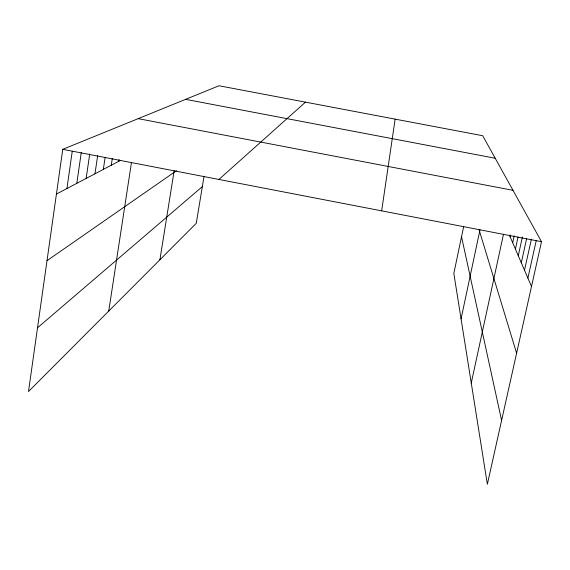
<?xml version="1.0" encoding="UTF-8"?>
<svg xmlns="http://www.w3.org/2000/svg" width="570" height="570" viewBox="0 0 570 570"><rect width="100%" height="100%" fill="white"/><g stroke="black" fill="none" stroke-linecap="round" stroke-linejoin="round"><path stroke-width="0.85" d="M463.716 226.304L453.834 273.429L487.357 484.243L541.5 241.687L482.712 135.731L219.008 85.757L62.757 149.333L28.5 391.54L196.272 223.29L204.053 176.223M66.925 188.535L72.269 151.192M76.808 183.34L81.261 152.568M86.148 178.431L89.718 153.978M94.976 173.793L97.662 155.546M381.672 210.85L395.131 119.13M103.334 169.397L105.136 157.284M111.271 165.229L112.304 158.332M118.802 161.267L119.059 159.55M108.742 311.07L131.478 162.464M159.899 259.763L174.163 170.779M461.059 318.865L479.983 229.845M471.262 383.033L503.495 234.227M510.129 236.778L510.499 235.047M512.701 242.763L514.211 235.852M515.415 249.076L518.073 236.942M518.28 255.731L522.398 236.992M521.301 262.77L526.595 238.773M524.5 270.216L531.382 239.143M527.898 278.103L536.242 240.569M218.909 179.457L305.477 102.144M37.513 327.807L202.336 186.618M47.011 260.675L176.422 170.765M56.437 194.049L120.234 160.519M185.606 99.351L495.202 158.239M138.189 118.646L513.007 190.33M62.757 149.333L541.5 241.687M509.43 235.146L531.497 286.489M479.106 229.838L516.605 353.229M461.529 236.721L501.6 420.446"/></g></svg>
